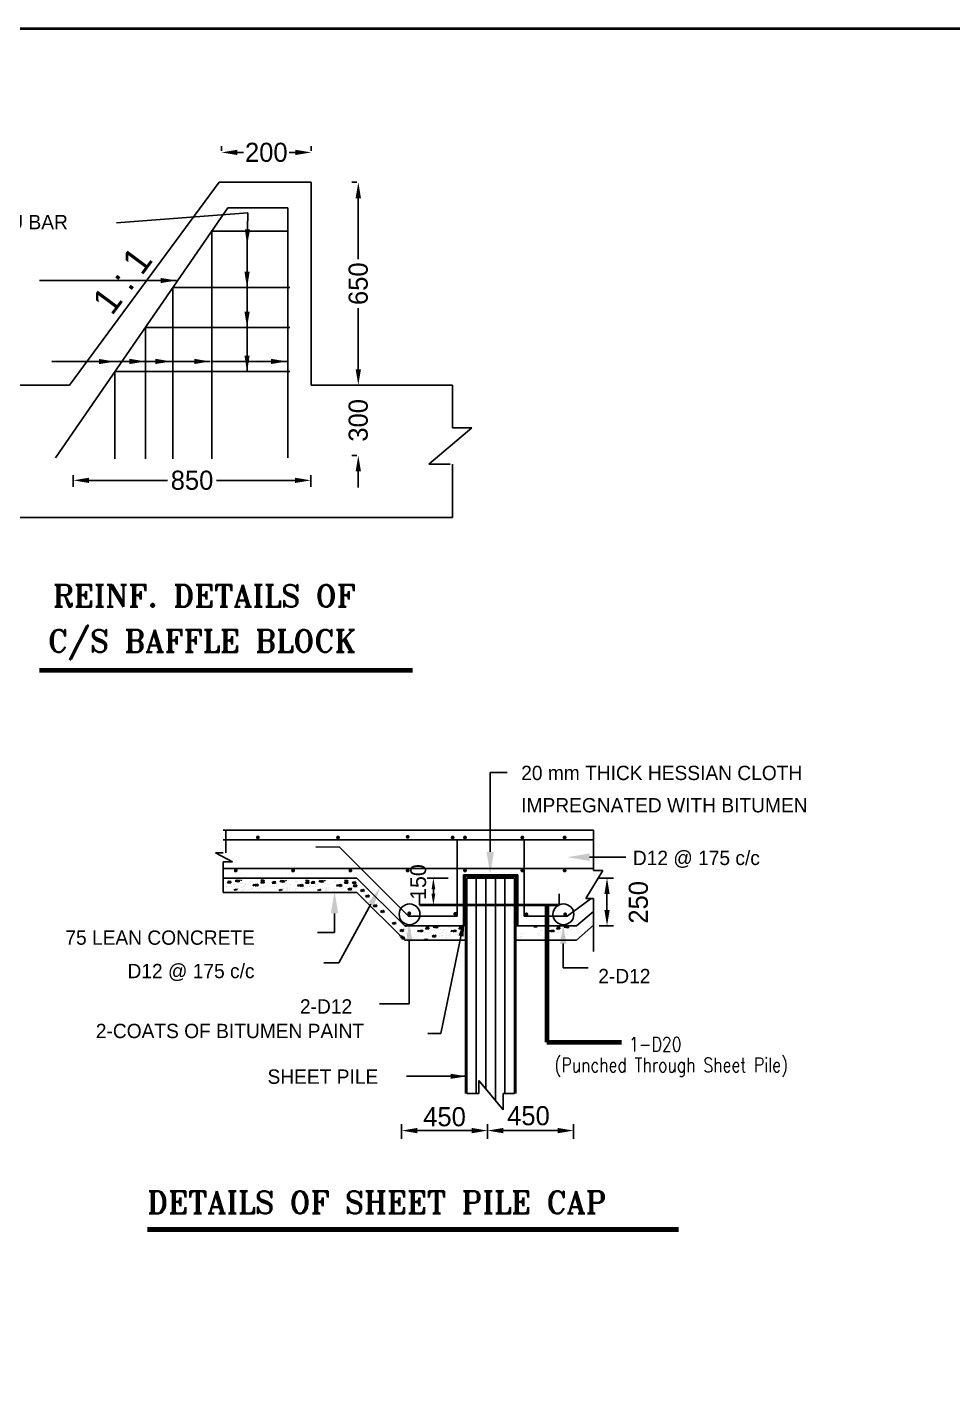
# Model space of a CAD drawing. Extents: x -377620 to 406987, y -326460 to -226264.
# Drawn here: x 310136 to 324668, y -249997 to -228582 of the extents above; entities that cross this region are included whole.
import ezdxf

# ---------------------------------------------------------------- set-up
doc = ezdxf.new("R2010")
doc.units = 0
doc.header["$LTSCALE"] = 300
doc.header["$MEASUREMENT"] = 0
doc.layers.get('DEFPOINTS').update_dxf_attribs({"linetype": 'CONTINUOUS'})
doc.layers.add('LINE', color=7, linetype='CONTINUOUS')
doc.styles.add('BIG', font='ROMANT.SHX')
doc.styles.add('ROMANS', font='romans.shx', dxfattribs={"width": 0.8, "height": 100})
doc.dimstyles.new('3', dxfattribs={"dimtxt": 225, "dimasz": 350, "dimexe": 100, "dimexo": 25, "dimgap": 9, "dimtad": 0, "dimdec": 0, "dimzin": 0, "dimdsep": 46, "dimtxsty": 'Standard', "dimcen": 0, "dimclrd": 5, "dimclre": 6, "dimclrt": 256, "dimadec": 0, "dimazin": 0, "dimtfac": 1, "dimtdec": 0, "dimtofl": 0, "dimtmove": 2, "dimatfit": 3, "dimfxl": 1, "dimtolj": 1, "dimtzin": 0, "dimarcsym": 0})

# ---------------------------------------------------------------- blocks, each defined once
blk = doc.blocks.new('*D143')
at = {"layer": 'DEFPOINTS', "color": 0}
for p in [(317363, -245911), (316013, -246063), (317363, -246063)]:
    blk.add_point(p, dxfattribs=at)
at = {"layer": 'LINE', "color": 7, "lineweight": -2}
for p, q in [((316013, -246038), (316013, -245811)), ((317363, -246038), (317363, -245811)), ((316263, -245911), (317113, -245911))]:
    blk.add_line(p, q, dxfattribs=at)
at = {"layer": 'LINE', "color": 7}
for points in [[(316263, -245869), (316263, -245953), (316013, -245911)], [(317113, -245869), (317113, -245953), (317363, -245911)]]:
    blk.add_solid(points, dxfattribs=at)
at = {"layer": 'LINE', "color": 7, "insert": (316688, -245695), "char_height": 300, "attachment_point": 5}
blk.add_mtext('\\A1;450', dxfattribs=at)
blk = doc.blocks.new('*D144')
at = {"layer": 'DEFPOINTS', "color": 0}
for p in [(318713, -245911), (317363, -246063), (318713, -246063)]:
    blk.add_point(p, dxfattribs=at)
at = {"layer": 'LINE', "color": 7, "lineweight": -2}
for p, q in [((317363, -246038), (317363, -245811)), ((318713, -246038), (318713, -245811)), ((317613, -245911), (318463, -245911))]:
    blk.add_line(p, q, dxfattribs=at)
at = {"layer": 'LINE', "color": 7}
for points in [[(317613, -245869), (317613, -245953), (317363, -245911)], [(318463, -245869), (318463, -245953), (318713, -245911)]]:
    blk.add_solid(points, dxfattribs=at)
at = {"layer": 'LINE', "color": 7, "insert": (318006, -245679), "char_height": 300, "attachment_point": 5}
blk.add_mtext('\\A1;450', dxfattribs=at)
blk = doc.blocks.new('*D159')
at = {"layer": 'DEFPOINTS', "color": 0}
for p in [(319089, -241945), (319239, -241945), (319089, -242695)]:
    blk.add_point(p, dxfattribs=at)
at = {"layer": 'LINE', "color": 7, "lineweight": -2}
for p, q in [((319114, -241945), (319339, -241945)), ((319239, -242445), (319239, -242195)), ((319114, -242695), (319339, -242695))]:
    blk.add_line(p, q, dxfattribs=at)
at = {"layer": 'LINE', "color": 7}
for points in [[(319198, -242195), (319281, -242195), (319239, -241945)], [(319198, -242445), (319281, -242445), (319239, -242695)]]:
    blk.add_solid(points, dxfattribs=at)
at = {"layer": 'LINE', "color": 7, "insert": (319733, -242326), "char_height": 300, "attachment_point": 5, "rotation": 90}
blk.add_mtext('\\A1;250', dxfattribs=at)
blk = doc.blocks.new('*D36')
at = {"layer": 'DEFPOINTS', "color": 0}
for p in [(315334, -234203), (315334, -235309), (315334, -235309)]:
    blk.add_point(p, dxfattribs=at)
at = {"layer": 'LINE', "color": 7, "lineweight": -2}
for p, q in [((315334, -233953), (315334, -233703)), ((315309, -234203), (315234, -234203)), ((315309, -235309), (315234, -235309)), ((315334, -235559), (315334, -235809))]:
    blk.add_line(p, q, dxfattribs=at)
at = {"layer": 'LINE', "color": 7}
for points in [[(315292, -233953), (315376, -233953), (315334, -234203)], [(315292, -235559), (315376, -235559), (315334, -235309)]]:
    blk.add_solid(points, dxfattribs=at)
at = {"layer": 'LINE', "color": 7, "insert": (315334, -234756), "char_height": 300, "attachment_point": 5, "rotation": 90}
blk.add_mtext('\\A1;300', dxfattribs=at)
blk = doc.blocks.new('*D37')
at = {"layer": 'DEFPOINTS', "color": 0}
for p in [(310857, -235594), (314588, -235594), (314588, -235698)]:
    blk.add_point(p, dxfattribs=at)
at = {"layer": 'LINE', "color": 7, "lineweight": -2}
for p, q in [((310857, -235619), (310857, -235798)), ((311107, -235698), (312339, -235698)), ((314338, -235698), (313107, -235698)), ((314588, -235619), (314588, -235798))]:
    blk.add_line(p, q, dxfattribs=at)
at = {"layer": 'LINE', "color": 7}
for points in [[(311107, -235657), (311107, -235740), (310857, -235698)], [(314338, -235657), (314338, -235740), (314588, -235698)]]:
    blk.add_solid(points, dxfattribs=at)
at = {"layer": 'LINE', "color": 7, "insert": (312723, -235698), "char_height": 300, "attachment_point": 5}
blk.add_mtext('\\A1;850', dxfattribs=at)
blk = doc.blocks.new('*D40')
at = {"layer": 'DEFPOINTS', "color": 0}
for p in [(315334, -231017), (315334, -231017), (315334, -234203)]:
    blk.add_point(p, dxfattribs=at)
at = {"layer": 'LINE', "color": 7, "lineweight": -2}
for p, q in [((315309, -231017), (315234, -231017)), ((315334, -231267), (315334, -232226)), ((315334, -233953), (315334, -232994)), ((315309, -234203), (315234, -234203))]:
    blk.add_line(p, q, dxfattribs=at)
at = {"layer": 'LINE', "color": 7}
for points in [[(315292, -231267), (315376, -231267), (315334, -231017)], [(315292, -233953), (315376, -233953), (315334, -234203)]]:
    blk.add_solid(points, dxfattribs=at)
at = {"layer": 'LINE', "color": 7, "insert": (315334, -232610), "char_height": 300, "attachment_point": 5, "rotation": 90}
blk.add_mtext('\\A1;650', dxfattribs=at)
blk = doc.blocks.new('*D41')
at = {"layer": 'DEFPOINTS', "color": 0}
for p in [(313184, -230548), (313184, -230548), (314595, -230548)]:
    blk.add_point(p, dxfattribs=at)
at = {"layer": 'LINE', "color": 7, "lineweight": -2}
for p, q in [((313184, -230523), (313184, -230448)), ((313434, -230548), (313530, -230548)), ((314345, -230548), (314248, -230548)), ((314595, -230523), (314595, -230448))]:
    blk.add_line(p, q, dxfattribs=at)
at = {"layer": 'LINE', "color": 7}
for points in [[(313434, -230506), (313434, -230589), (313184, -230548)], [(314345, -230506), (314345, -230589), (314595, -230548)]]:
    blk.add_solid(points, dxfattribs=at)
at = {"layer": 'LINE', "color": 7, "insert": (313889, -230548), "char_height": 300, "attachment_point": 5}
blk.add_mtext('\\A1;200', dxfattribs=at)
blk = doc.blocks.new('*D552')
at = {"layer": 'DEFPOINTS', "color": 0}
for p in [(316513, -241945), (316769, -241945), (316787, -242367)]:
    blk.add_point(p, dxfattribs=at)
at = {"layer": 'LINE', "color": 7, "lineweight": -2}
for p, q in [((316744, -241945), (316413, -241945)), ((316513, -242192), (316513, -242120)), ((316762, -242367), (316413, -242367))]:
    blk.add_line(p, q, dxfattribs=at)
at = {"layer": 'LINE', "color": 7}
for points in [[(316484, -242120), (316542, -242120), (316513, -241945)], [(316484, -242192), (316542, -242192), (316513, -242367)]]:
    blk.add_solid(points, dxfattribs=at)
at = {"layer": 'LINE', "color": 7, "insert": (316275, -242007), "char_height": 250, "attachment_point": 5, "rotation": 90}
blk.add_mtext('\\A1;150', dxfattribs=at)

msp = doc.modelspace()

# ---------------------------------------------------------------- linework, layer by layer
at = {"layer": 'LINE', "color": 7}
for p, q in [((313150.1672, -231017.2865), (310798.4005, -234202.8886)), ((314594.8239, -231017.2865), (313150.1672, -231017.2865)), ((314594.8239, -234202.8886), (314594.8239, -231017.2865)), ((313284.5539, -231419.6784), (310580.3796, -235342.9988)), ((314225.2606, -231419.6784), (313284.5539, -231419.6784)), ((314225.2606, -235342.9988), (314225.2606, -231419.6784)), ((313031.622, -231769.9967), (313031.622, -235359.5027)), ((313031.622, -231786.6417), (314225.2606, -231786.6417)), ((312421.5235, -232671.7963), (312421.5235, -235359.5027)), ((312421.5235, -232671.7963), (314258.8571, -232671.7963)), ((311990.8834, -233296.5855), (311990.8834, -235359.5027)), ((311990.8834, -233296.5855), (314258.8571, -233296.5855)), ((311512.3257, -233990.8954), (311512.3257, -235359.5027)), ((311512.3257, -233990.8954), (314258.8571, -233990.8954)), ((310798.4005, -234202.8886), (308312.2474, -234202.8886)), ((316812.2038, -234202.8886), (314594.8239, -234202.8886)), ((316812.2038, -234873.5417), (316812.2038, -234202.8886)), ((317114.5738, -234873.5417), (316442.6405, -235443.5967)), ((316812.2038, -234873.5417), (317114.5738, -234873.5417)), ((316442.6405, -235443.5967), (316778.6073, -235443.5967)), ((316812.2038, -236281.9131), (316812.2038, -235443.5967)), ((308312.2474, -236281.9131), (316812.2038, -236281.9131)), ((317404.7076, -241532.9105), (317404.7076, -240287.4002)), ((317404.7076, -240287.4002), (317670.8964, -240287.4002)), ((313212.128, -241194.6683), (315462.128, -241194.6683)), ((313252.9041, -241549.567), (313252.9041, -241194.6683)), ((315462.128, -241194.6683), (316662.128, -241194.6683)), ((316662.128, -241194.6683), (319029.128, -241194.6683)), ((319029.128, -241194.6683), (319029.128, -241828)), ((313089.5499, -241549.567), (313212.128, -241549.567)), ((313089.5499, -241549.567), (313356.5498, -241688.2659)), ((313212.128, -241344.6683), (315462.128, -241344.6683)), ((315035.2959, -241455.7041), (314668, -241457)), ((316124.2601, -242544.6683), (315035.2959, -241455.7041)), ((315462.128, -241344.6683), (316662.128, -241344.6683)), ((316662.128, -241344.6683), (319029.128, -241344.6683)), ((316887.128, -242544.6683), (316887.128, -241344.6683)), ((317937.128, -242544.6683), (317937.128, -241344.6683)), ((313212.128, -242169.6683), (313212.128, -241688.2659)), ((313212.128, -241688.2659), (313356.5498, -241688.2659)), ((318964.6566, -241616.9921), (319534.2177, -241616.9921)), ((313212.128, -241794.6683), (319029.128, -241794.6683)), ((313212.128, -241944.6683), (315312.128, -241944.6683)), ((313397.9163, -241995.9804), (313419.2374, -241973.7592)), ((313421.1681, -241995.9804), (313442.4892, -241973.7592)), ((313442.3753, -242002.8879), (313438.9867, -241973.7592)), ((313465.6272, -242002.8879), (313462.2385, -241973.7592)), ((313496.1487, -241990.6772), (313493.028, -241973.7592)), ((313505.8923, -241975.3598), (313505.8923, -241975.3598)), ((313529.1442, -241975.3598), (313529.1442, -241975.3598)), ((313800.9702, -241973.7592), (313825.0831, -241990.0236)), ((313824.222, -241973.7592), (313848.3349, -241990.0236)), ((313825.0741, -241990.0372), (313830.536, -241973.7592)), ((313848.3259, -241990.0372), (313853.7878, -241973.7592)), ((314102.4206, -242001.1206), (314123.7417, -241978.8995)), ((314125.6724, -242001.1206), (314146.9935, -241978.8995)), ((314146.8796, -242008.0281), (314143.4909, -241978.8995)), ((314170.1314, -242008.0281), (314166.7428, -241978.8995)), ((314200.653, -241995.8175), (314197.5323, -241978.8995)), ((314210.3966, -241980.5001), (314210.3966, -241980.5001)), ((314233.6484, -241980.5001), (314233.6484, -241980.5001)), ((314505.4744, -241978.8995), (314529.5874, -241995.1639)), ((314528.7263, -241978.8995), (314552.8392, -241995.1639)), ((314529.5784, -241995.1775), (314535.0403, -241978.8995)), ((314552.8302, -241995.1775), (314558.2921, -241978.8995)), ((314712.5622, -242001.1206), (314733.8833, -241978.8995)), ((314735.814, -242001.1206), (314757.1351, -241978.8995)), ((314757.0212, -242008.0281), (314753.6325, -241978.8995)), ((314780.273, -242008.0281), (314776.8844, -241978.8995)), ((314810.7946, -241995.8175), (314807.6739, -241978.8995)), ((314820.5382, -241980.5001), (314820.5382, -241980.5001)), ((314843.79, -241980.5001), (314843.79, -241980.5001)), ((315115.616, -241978.8995), (315139.729, -241995.1639)), ((315138.8679, -241978.8995), (315162.9808, -241995.1639)), ((315139.72, -241995.1775), (315145.1819, -241978.8995)), ((315162.9718, -241995.1775), (315168.4337, -241978.8995)), ((316062.128, -242694.6683), (315312.128, -241944.6683)), ((315354.6672, -241980.9658), (315354.6672, -241980.9658)), ((316987.128, -242694.6683), (316987.128, -241894.6683)), ((316987.128, -241894.6683), (317837.128, -241894.6683)), ((316987.128, -241900.6683), (317837.128, -241900.6683)), ((316987.128, -241906.6683), (317837.128, -241906.6683)), ((316987.128, -241907.1683), (317837.128, -241907.1683)), ((316987.128, -241913.1683), (317837.128, -241913.1683)), ((316987.128, -241919.6683), (317837.128, -241919.6683)), ((316987.128, -241919.6683), (317837.128, -241919.6683)), ((316993.128, -242694.6683), (316993.128, -241894.6683)), ((316999.628, -242694.6683), (316999.628, -241894.6683)), ((317005.628, -242694.6683), (317005.628, -241894.6683)), ((317011.628, -242694.6683), (317011.628, -241894.6683)), ((317012.128, -242694.6683), (317012.128, -241894.6683)), ((317018.628, -245328.2432), (317018.628, -241944.6683)), ((317024.628, -245328.2432), (317024.628, -241944.6683)), ((317037.128, -241926.1683), (317787.128, -241926.1683)), ((317037.128, -241932.1683), (317787.128, -241932.1683)), ((317037.128, -245328.2432), (317037.128, -241944.6683)), ((317037.128, -241944.6683), (317787.128, -241944.6683)), ((317187.128, -245328.2432), (317187.128, -241944.6683)), ((317337.128, -245256.5464), (317337.128, -241944.6683)), ((317487.128, -245436.3635), (317487.128, -241944.6683)), ((317637.128, -245328.2432), (317637.128, -241944.6683)), ((317787.128, -245328.2432), (317787.128, -241944.6683)), ((317787.128, -245328.2432), (317787.128, -241944.6683)), ((317799.628, -245328.2432), (317799.628, -241944.6683)), ((317805.628, -245328.2432), (317805.628, -241944.6683)), ((317806.128, -242694.6683), (317806.128, -241894.6683)), ((317812.128, -242694.6683), (317812.128, -241894.6683)), ((317812.128, -242694.6683), (317812.128, -241894.6683)), ((317824.628, -242694.6683), (317824.628, -241894.6683)), ((317825.128, -242694.6683), (317825.128, -241894.6683)), ((317831.128, -242694.6683), (317831.128, -241894.6683)), ((317837.128, -242694.6683), (317837.128, -241894.6683)), ((319172, -241828), (318905, -242267)), ((319029.128, -241828), (319172, -241828)), ((313212.128, -242169.6683), (315312.128, -242169.6683)), ((313256.3961, -242072.9889), (313256.3961, -242072.9889)), ((313278.4869, -242019.424), (313302.5915, -241990.6973)), ((313278.4869, -242019.424), (313308.3728, -242022.0387)), ((313279.6479, -242072.9889), (313279.6479, -242072.9889)), ((313301.7387, -242019.424), (313325.8433, -241990.6973)), ((313301.7387, -242019.424), (313331.6246, -242022.0387)), ((313308.3638, -242022.0536), (313302.5825, -241990.7122)), ((313310.2087, -241993.7607), (313310.2087, -241993.7607)), ((313315.9732, -242077.6222), (313315.9732, -242077.6222)), ((313331.6156, -242022.0536), (313325.8344, -241990.7122)), ((313333.4606, -241993.7607), (313333.4606, -241993.7607)), ((313339.2251, -242077.6222), (313339.2251, -242077.6222)), ((313347.4754, -242045.7962), (313347.4754, -242045.7962)), ((313370.7272, -242045.7962), (313370.7272, -242045.7962)), ((313380.1008, -242134.5134), (313415.1101, -242121.0746)), ((313397.9163, -241995.9804), (313442.3847, -242002.877)), ((313403.3526, -242134.5134), (313438.3619, -242121.0746)), ((313421.1681, -241995.9804), (313465.6365, -242002.877)), ((313430.0163, -242103.5441), (313430.0163, -242103.5441)), ((313453.2681, -242103.5441), (313453.2681, -242103.5441)), ((313486.1347, -242029.3507), (313486.1347, -242029.3507)), ((313497.0512, -242098.8482), (313497.0512, -242098.8482)), ((313499.8124, -242141.8068), (313499.8124, -242141.8068)), ((313509.3865, -242029.3507), (313509.3865, -242029.3507)), ((313520.303, -242098.8482), (313520.303, -242098.8482)), ((313523.0642, -242141.8068), (313523.0642, -242141.8068)), ((313523.3073, -242084.2663), (313523.3073, -242084.2663)), ((313524.6005, -242119.0316), (313524.6005, -242119.0316)), ((313541.7788, -242043.8132), (313541.7788, -242043.8132)), ((313546.5592, -242084.2663), (313546.5592, -242084.2663)), ((313547.8523, -242119.0316), (313547.8523, -242119.0316)), ((313565.0306, -242043.8132), (313565.0306, -242043.8132)), ((313614.3494, -242129.3624), (313614.3494, -242129.3624)), ((313637.6012, -242129.3624), (313637.6012, -242129.3624)), ((313639.0685, -241995.7437), (313639.0685, -241995.7437)), ((313649.7704, -242102.5527), (313649.7704, -242102.5527)), ((313662.3203, -241995.7437), (313662.3203, -241995.7437)), ((313673.0222, -242102.5527), (313673.0222, -242102.5527)), ((313681.0886, -242070.1261), (313691.2267, -242039.9115)), ((313702.73, -242053.3355), (313737.7392, -242039.8968)), ((313702.73, -242053.3355), (313727.6011, -242070.1113)), ((313725.9818, -242053.3355), (313760.9911, -242039.8968)), ((313725.9818, -242053.3355), (313750.8529, -242070.1113)), ((313727.592, -242070.1261), (313737.7301, -242039.9115)), ((313749.6044, -242066.8389), (313749.6044, -242066.8389)), ((313750.8438, -242070.1261), (313760.982, -242039.9115)), ((313752.3657, -242109.7975), (313752.3657, -242109.7975)), ((313772.8562, -242066.8389), (313772.8562, -242066.8389)), ((313775.6175, -242109.7975), (313775.6175, -242109.7975)), ((313790.2186, -242095.5438), (313790.2186, -242095.5438)), ((313801.6501, -242019.424), (313825.7546, -241990.6973)), ((313801.6501, -242019.424), (313831.5359, -242022.0387)), ((313813.4704, -242095.5438), (313813.4704, -242095.5438)), ((313824.9019, -242019.424), (313849.0064, -241990.6973)), ((313824.9019, -242019.424), (313854.7877, -242022.0387)), ((313831.527, -242022.0536), (313825.7457, -241990.7122)), ((313833.3719, -241993.7607), (313833.3719, -241993.7607)), ((313839.1364, -242077.6222), (313839.1364, -242077.6222)), ((313854.7788, -242022.0536), (313848.9975, -241990.7122)), ((313856.6237, -241993.7607), (313856.6237, -241993.7607)), ((313862.3882, -242077.6222), (313862.3882, -242077.6222)), ((313960.9004, -242078.1292), (313960.9004, -242078.1292)), ((313982.9912, -242024.5643), (314007.0957, -241995.8376)), ((313982.9912, -242024.5643), (314012.877, -242027.1789)), ((313984.1522, -242078.1292), (313984.1522, -242078.1292)), ((314006.243, -242024.5643), (314030.3475, -241995.8376)), ((314006.243, -242024.5643), (314036.1288, -242027.1789)), ((314012.8681, -242027.1938), (314007.0868, -241995.8525)), ((314014.713, -241998.901), (314014.713, -241998.901)), ((314020.4775, -242082.7625), (314020.4775, -242082.7625)), ((314036.1199, -242027.1938), (314030.3386, -241995.8525)), ((314037.9648, -241998.901), (314037.9648, -241998.901)), ((314043.7293, -242082.7625), (314043.7293, -242082.7625)), ((314051.9797, -242050.9365), (314051.9797, -242050.9365)), ((314075.2315, -242050.9365), (314075.2315, -242050.9365)), ((314084.6051, -242139.6537), (314119.6143, -242126.2149)), ((314102.4206, -242001.1206), (314146.8889, -242008.0173)), ((314107.8569, -242139.6537), (314142.8662, -242126.2149)), ((314125.6724, -242001.1206), (314170.1408, -242008.0173)), ((314134.5206, -242108.6844), (314134.5206, -242108.6844)), ((314157.7724, -242108.6844), (314157.7724, -242108.6844)), ((314190.639, -242034.491), (314190.639, -242034.491)), ((314201.5554, -242103.9885), (314201.5554, -242103.9885)), ((314204.3167, -242146.947), (314204.3167, -242146.947)), ((314213.8908, -242034.491), (314213.8908, -242034.491)), ((314224.8072, -242103.9885), (314224.8072, -242103.9885)), ((314227.5685, -242146.947), (314227.5685, -242146.947)), ((314227.8116, -242089.4066), (314227.8116, -242089.4066)), ((314229.1048, -242124.1719), (314229.1048, -242124.1719)), ((314246.2831, -242048.9534), (314246.2831, -242048.9534)), ((314251.0634, -242089.4066), (314251.0634, -242089.4066)), ((314252.3566, -242124.1719), (314252.3566, -242124.1719)), ((314269.5349, -242048.9534), (314269.5349, -242048.9534)), ((314318.8537, -242134.5027), (314318.8537, -242134.5027)), ((314342.1055, -242134.5027), (314342.1055, -242134.5027)), ((314343.5728, -242000.884), (314343.5728, -242000.884)), ((314354.2747, -242107.693), (314354.2747, -242107.693)), ((314366.8246, -242000.884), (314366.8246, -242000.884)), ((314377.5265, -242107.693), (314377.5265, -242107.693)), ((314385.5928, -242075.2664), (314395.731, -242045.0518)), ((314407.2342, -242058.4758), (314442.2435, -242045.037)), ((314407.2342, -242058.4758), (314432.1054, -242075.2516)), ((314430.486, -242058.4758), (314465.4953, -242045.037)), ((314430.4861, -242058.4758), (314455.3572, -242075.2516)), ((314432.0962, -242075.2664), (314442.2344, -242045.0518)), ((314454.1087, -242071.9792), (314454.1087, -242071.9792)), ((314455.3481, -242075.2664), (314465.4862, -242045.0518)), ((314456.8699, -242114.9377), (314456.8699, -242114.9377)), ((314477.3605, -242071.9792), (314477.3605, -242071.9792)), ((314480.1218, -242114.9377), (314480.1218, -242114.9377)), ((314494.7228, -242100.6841), (314494.7228, -242100.6841)), ((314506.1543, -242024.5643), (314530.2589, -241995.8376)), ((314506.1543, -242024.5643), (314536.0402, -242027.1789)), ((314517.9746, -242100.6841), (314517.9746, -242100.6841)), ((314529.4062, -242024.5643), (314553.5107, -241995.8376)), ((314529.4062, -242024.5643), (314559.292, -242027.1789)), ((314536.0312, -242027.1938), (314530.2499, -241995.8525)), ((314537.8761, -241998.901), (314537.8761, -241998.901)), ((314543.6406, -242082.7625), (314543.6406, -242082.7625)), ((314559.283, -242027.1938), (314553.5018, -241995.8525)), ((314561.128, -241998.901), (314561.128, -241998.901)), ((314566.8925, -242082.7625), (314566.8925, -242082.7625)), ((314571.042, -242078.1292), (314571.042, -242078.1292)), ((314593.1328, -242024.5643), (314617.2373, -241995.8376)), ((314593.1328, -242024.5643), (314623.0186, -242027.1789)), ((314594.2938, -242078.1292), (314594.2938, -242078.1292)), ((314616.3846, -242024.5643), (314640.4892, -241995.8376)), ((314616.3846, -242024.5643), (314646.2705, -242027.1789)), ((314623.0097, -242027.1938), (314617.2284, -241995.8525)), ((314624.8546, -241998.901), (314624.8546, -241998.901)), ((314630.6191, -242082.7625), (314630.6191, -242082.7625)), ((314646.2615, -242027.1938), (314640.4802, -241995.8525)), ((314648.1064, -241998.901), (314648.1064, -241998.901)), ((314653.8709, -242082.7625), (314653.8709, -242082.7625)), ((314662.1213, -242050.9365), (314662.1213, -242050.9365)), ((314685.3731, -242050.9365), (314685.3731, -242050.9365)), ((314694.7467, -242139.6537), (314729.7559, -242126.2149)), ((314712.5622, -242001.1206), (314757.0306, -242008.0173)), ((314717.9985, -242139.6537), (314753.0078, -242126.2149)), ((314735.814, -242001.1206), (314780.2824, -242008.0173)), ((314744.6622, -242108.6844), (314744.6622, -242108.6844)), ((314767.914, -242108.6844), (314767.914, -242108.6844)), ((314800.7806, -242034.491), (314800.7806, -242034.491)), ((314811.697, -242103.9885), (314811.697, -242103.9885)), ((314814.4583, -242146.947), (314814.4583, -242146.947)), ((314824.0324, -242034.491), (314824.0324, -242034.491)), ((314834.9488, -242103.9885), (314834.9488, -242103.9885)), ((314837.7101, -242146.947), (314837.7101, -242146.947)), ((314837.9532, -242089.4066), (314837.9532, -242089.4066)), ((314839.2464, -242124.1719), (314839.2464, -242124.1719)), ((314856.4247, -242048.9534), (314856.4247, -242048.9534)), ((314861.205, -242089.4066), (314861.205, -242089.4066)), ((314862.4982, -242124.1719), (314862.4982, -242124.1719)), ((314879.6765, -242048.9534), (314879.6765, -242048.9534)), ((314928.9953, -242134.5027), (314928.9953, -242134.5027)), ((314952.2471, -242134.5027), (314952.2471, -242134.5027)), ((314953.7144, -242000.884), (314953.7144, -242000.884)), ((314964.4163, -242107.693), (314964.4163, -242107.693)), ((314976.9662, -242000.884), (314976.9662, -242000.884)), ((314987.6681, -242107.693), (314987.6681, -242107.693)), ((314995.7344, -242075.2664), (315005.8726, -242045.0518)), ((315017.3758, -242058.4758), (315052.3851, -242045.037)), ((315017.3758, -242058.4758), (315042.247, -242075.2516)), ((315040.6277, -242058.4758), (315075.6369, -242045.037)), ((315040.6277, -242058.4758), (315065.4988, -242075.2516)), ((315042.2378, -242075.2664), (315052.376, -242045.0518)), ((315064.2503, -242071.9792), (315064.2503, -242071.9792)), ((315065.4897, -242075.2664), (315075.6278, -242045.0518)), ((315067.0115, -242114.9377), (315067.0115, -242114.9377)), ((315087.5021, -242071.9792), (315087.5021, -242071.9792)), ((315090.2634, -242114.9377), (315090.2634, -242114.9377)), ((315104.8644, -242100.6841), (315104.8644, -242100.6841)), ((315113.5098, -242153.5444), (315113.5098, -242153.5444)), ((315116.2959, -242024.5643), (315140.4005, -241995.8376)), ((315116.2959, -242024.5643), (315146.1818, -242027.1789)), ((315128.1162, -242100.6841), (315128.1162, -242100.6841)), ((315139.5478, -242024.5643), (315163.6523, -241995.8376)), ((315139.5478, -242024.5643), (315169.4336, -242027.1789)), ((315146.1728, -242027.1938), (315140.3915, -241995.8525)), ((315148.0177, -241998.901), (315148.0177, -241998.901)), ((315153.7822, -242082.7625), (315153.7822, -242082.7625)), ((315169.4246, -242027.1938), (315163.6434, -241995.8525)), ((315170.5453, -242117.2859), (315205.5545, -242103.8471)), ((315170.5453, -242117.2859), (315195.4164, -242134.0617)), ((315171.2696, -241998.901), (315171.2696, -241998.901)), ((315177.0341, -242082.7625), (315177.0341, -242082.7625)), ((315180.6814, -242052.8895), (315180.6814, -242052.8895)), ((315193.7971, -242117.2859), (315228.8064, -242103.8471)), ((315193.7971, -242117.2859), (315218.6682, -242134.0617)), ((315195.4073, -242134.075), (315205.5454, -242103.8604)), ((315197.4743, -242103.2169), (315197.4743, -242103.2169)), ((315215.4279, -242137.0654), (315215.4279, -242137.0654)), ((315218.6591, -242134.075), (315228.7972, -242103.8604)), ((315220.4608, -242086.3166), (315220.4608, -242086.3166)), ((315237.7169, -242016.631), (315272.7262, -242003.1922)), ((315237.7169, -242016.631), (315262.588, -242033.4068)), ((315238.6797, -242137.0654), (315238.6797, -242137.0654)), ((315243.7126, -242086.3166), (315243.7126, -242086.3166)), ((315254.5098, -242066.9585), (315289.5191, -242053.5197)), ((315254.5098, -242066.9585), (315279.3809, -242083.7342)), ((315260.9687, -242016.631), (315295.978, -242003.1922)), ((315260.9687, -242016.631), (315285.8398, -242033.4068)), ((315262.5789, -242033.4201), (315272.717, -242003.2055)), ((315277.7616, -242066.9585), (315312.7709, -242053.5197)), ((315277.7616, -242066.9585), (315302.6328, -242083.7342)), ((315279.3718, -242083.7475), (315289.5099, -242053.533)), ((315282.5995, -242036.4105), (315282.5995, -242036.4105)), ((315285.8307, -242033.4201), (315295.9689, -242003.2055)), ((315287.4956, -242081.6207), (315287.4956, -242081.6207)), ((315287.6324, -241985.6617), (315287.6324, -241985.6617)), ((315299.3924, -242086.738), (315299.3924, -242086.738)), ((315302.6236, -242083.7475), (315312.7618, -242053.533)), ((315304.4253, -242035.9892), (315304.4253, -242035.9892)), ((315305.8513, -242036.4105), (315305.8513, -242036.4105)), ((315309.4269, -242175.9121), (315309.4269, -242175.9121)), ((315310.8842, -241985.6617), (315310.8842, -241985.6617)), ((316062.128, -242919.6683), (315312.128, -242169.6683)), ((315322.6442, -242086.738), (315322.6442, -242086.738)), ((315327.6771, -242035.9892), (315327.6771, -242035.9892)), ((315366.4623, -242139.6537), (315401.4716, -242126.2149)), ((315366.4623, -242139.6537), (315391.3335, -242156.4294)), ((315371.4601, -242031.2933), (315371.4601, -242031.2933)), ((315389.7142, -242139.6537), (315424.7234, -242126.2149)), ((315389.7142, -242139.6537), (315414.5853, -242156.4294)), ((315391.3243, -242156.4427), (315401.4625, -242126.2282)), ((315411.345, -242159.4332), (315411.345, -242159.4332)), ((315414.5761, -242156.4427), (315424.7143, -242126.2282)), ((315416.3778, -242108.6844), (315416.3778, -242108.6844)), ((315434.5968, -242159.4332), (315434.5968, -242159.4332)), ((315439.6296, -242108.6844), (315439.6296, -242108.6844)), ((315483.4127, -242103.9885), (315483.4127, -242103.9885)), ((315561.7794, -242193.4596), (315561.7794, -242193.4596)), ((318489, -242367), (318489, -242194)), ((315532.0921, -242355.8471), (315026.8375, -243277.0005)), ((315387.7936, -242265.3833), (315387.7936, -242265.3833)), ((315444.8291, -242229.1248), (315479.8383, -242215.686)), ((315444.8291, -242229.1248), (315469.7002, -242245.9006)), ((315468.0809, -242229.1248), (315503.0901, -242215.686)), ((315468.0809, -242229.1248), (315492.952, -242245.9006)), ((315469.691, -242245.9139), (315479.8292, -242215.6993)), ((315489.7117, -242248.9044), (315489.7117, -242248.9044)), ((315492.9428, -242245.9139), (315503.081, -242215.6993)), ((315494.7445, -242198.1555), (315494.7445, -242198.1555)), ((315512.9635, -242248.9044), (315512.9635, -242248.9044)), ((315517.9964, -242198.1555), (315517.9964, -242198.1555)), ((315567.9769, -242380.1072), (315602.9862, -242366.6684)), ((315567.9769, -242380.1072), (315592.8481, -242396.883)), ((315591.2288, -242380.1072), (315626.238, -242366.6684)), ((315591.2288, -242380.1072), (315616.0999, -242396.883)), ((315592.8389, -242396.8963), (315602.9771, -242366.6817)), ((315612.8596, -242399.8867), (315612.8596, -242399.8867)), ((315616.0907, -242396.8963), (315626.2289, -242366.6817)), ((315617.8924, -242349.1379), (315617.8924, -242349.1379)), ((315636.1114, -242399.8867), (315636.1114, -242399.8867)), ((315641.1442, -242349.1379), (315641.1442, -242349.1379)), ((315684.9273, -242344.442), (315684.9273, -242344.442)), ((316297, -242367), (316297, -242203)), ((318612.128, -242544.6683), (318989, -242267)), ((318905, -242267), (319029.128, -242267)), ((319029.128, -242267), (319027, -243098)), ((314960.6109, -242498.8288), (314960.6109, -242801.5374)), ((315510.9415, -242416.3656), (315510.9415, -242416.3656)), ((315622.894, -242505.8368), (315622.894, -242505.8368)), ((315679.9295, -242469.5784), (315714.9387, -242456.1396)), ((315679.9295, -242469.5784), (315704.8006, -242486.3541)), ((315703.1813, -242469.5784), (315738.1906, -242456.1396)), ((315703.1813, -242469.5784), (315728.0524, -242486.3541)), ((315704.7914, -242486.3674), (315714.9296, -242456.1529)), ((315724.8121, -242489.3579), (315724.8121, -242489.3579)), ((315728.0433, -242486.3674), (315738.1814, -242456.1529)), ((315729.845, -242438.6091), (315729.845, -242438.6091)), ((315748.0639, -242489.3579), (315748.0639, -242489.3579)), ((315753.0968, -242438.6091), (315753.0968, -242438.6091)), ((315796.8798, -242433.9132), (315796.8798, -242433.9132)), ((315914.5667, -242623.1432), (315914.5667, -242623.1432)), ((315937.8185, -242623.1432), (315937.8185, -242623.1432)), ((315981.6015, -242618.4473), (315981.6015, -242618.4473)), ((316124.2601, -242544.6683), (316887.128, -242544.6683)), ((317937.128, -242544.6683), (318612.128, -242544.6683)), ((318762.128, -242694.6683), (319028.6107, -242469.0067)), ((314960.6109, -242801.5374), (314694.4223, -242801.5374)), ((315807.6157, -242690.3709), (315807.6157, -242690.3709)), ((315864.6512, -242654.1125), (315899.6604, -242640.6737)), ((315864.6512, -242654.1125), (315889.5223, -242670.8883)), ((315887.903, -242654.1125), (315922.9123, -242640.6737)), ((315887.903, -242654.1125), (315912.7741, -242670.8883)), ((315889.5131, -242670.9016), (315899.6513, -242640.687)), ((315909.5338, -242673.892), (315909.5338, -242673.892)), ((315912.765, -242670.9016), (315922.9031, -242640.687)), ((315930.7636, -242802.2097), (315930.7636, -242802.2097)), ((315932.7856, -242673.892), (315932.7856, -242673.892)), ((315987.799, -242765.9513), (316022.8083, -242752.5125)), ((315987.799, -242765.9513), (316012.6702, -242782.727)), ((316011.0509, -242765.9513), (316046.0601, -242752.5125)), ((316011.0509, -242765.9513), (316035.922, -242782.727)), ((316012.661, -242782.7404), (316022.7992, -242752.5258)), ((316032.6817, -242785.7308), (316032.6817, -242785.7308)), ((316035.9128, -242782.7404), (316046.051, -242752.5258)), ((316037.7145, -242734.982), (316037.7145, -242734.982)), ((316055.9335, -242785.7308), (316055.9335, -242785.7308)), ((316060.9664, -242734.982), (316060.9664, -242734.982)), ((316062.128, -242694.6683), (317018.628, -242694.6683)), ((316084.4704, -242711.5863), (316081.3497, -242694.6683)), ((316085.3729, -242819.7572), (316085.3729, -242819.7572)), ((316104.7494, -242730.2861), (316104.7494, -242730.2861)), ((316108.6247, -242819.7572), (316108.6247, -242819.7572)), ((316130.1005, -242764.7222), (316130.1005, -242764.7222)), ((316153.3523, -242764.7222), (316153.3523, -242764.7222)), ((316238.0921, -242823.4617), (316238.0921, -242823.4617)), ((316261.344, -242823.4617), (316261.344, -242823.4617)), ((316269.4103, -242791.0351), (316279.5485, -242760.8206)), ((316291.0517, -242774.2446), (316326.061, -242760.8058)), ((316291.0517, -242774.2446), (316315.9228, -242791.0204)), ((316314.3035, -242774.2446), (316349.3128, -242760.8058)), ((316314.3035, -242774.2446), (316339.1746, -242791.0204)), ((316315.9137, -242791.0351), (316326.0519, -242760.8206)), ((316337.9261, -242787.7479), (316337.9261, -242787.7479)), ((316339.1655, -242791.0351), (316349.3037, -242760.8206)), ((316361.178, -242787.7479), (316361.178, -242787.7479)), ((316367.881, -242793.898), (316367.881, -242793.898)), ((316389.9718, -242740.333), (316414.0763, -242711.6064)), ((316389.9718, -242740.333), (316419.8576, -242742.9477)), ((316391.1328, -242793.898), (316391.1328, -242793.898)), ((316413.2236, -242740.333), (316437.3282, -242711.6064)), ((316413.2236, -242740.333), (316443.1095, -242742.9477)), ((316419.8487, -242742.9626), (316414.0674, -242711.6213)), ((316421.6936, -242714.6697), (316421.6936, -242714.6697)), ((316427.4581, -242798.5312), (316427.4581, -242798.5312)), ((316443.1005, -242742.9626), (316437.3192, -242711.6213)), ((316444.9454, -242714.6697), (316444.9454, -242714.6697)), ((316450.7099, -242798.5312), (316450.7099, -242798.5312)), ((316458.9603, -242766.7053), (316458.9603, -242766.7053)), ((316482.2121, -242766.7053), (316482.2121, -242766.7053)), ((316509.4012, -242716.8894), (316530.7223, -242694.6683)), ((316509.4012, -242716.8894), (316553.8696, -242723.786)), ((316532.653, -242716.8894), (316553.9741, -242694.6683)), ((316532.653, -242716.8894), (316577.1214, -242723.786)), ((316541.5012, -242824.4531), (316541.5012, -242824.4531)), ((316553.8602, -242723.7969), (316550.4716, -242694.6683)), ((316564.753, -242824.4531), (316564.753, -242824.4531)), ((316577.112, -242723.7969), (316573.7234, -242694.6683)), ((316597.6196, -242750.2598), (316597.6196, -242750.2598)), ((316607.6336, -242711.5863), (316604.5129, -242694.6683)), ((316608.536, -242819.7572), (316608.536, -242819.7572)), ((316617.3772, -242696.2689), (316617.3772, -242696.2689)), ((316620.8714, -242750.2598), (316620.8714, -242750.2598)), ((316631.7878, -242819.7572), (316631.7878, -242819.7572)), ((316634.7922, -242805.1754), (316634.7922, -242805.1754)), ((316640.629, -242696.2689), (316640.629, -242696.2689)), ((316653.2637, -242764.7222), (316653.2637, -242764.7222)), ((316658.044, -242805.1754), (316658.044, -242805.1754)), ((316676.5155, -242764.7222), (316676.5155, -242764.7222)), ((316750.5534, -242716.6528), (316750.5534, -242716.6528)), ((316761.2553, -242823.4617), (316761.2553, -242823.4617)), ((316773.8052, -242716.6528), (316773.8052, -242716.6528)), ((316784.5071, -242823.4617), (316784.5071, -242823.4617)), ((316792.5734, -242791.0351), (316802.7116, -242760.8206)), ((316814.2148, -242774.2446), (316849.2241, -242760.8058)), ((316814.2148, -242774.2446), (316839.086, -242791.0204)), ((316837.4667, -242774.2446), (316872.4759, -242760.8058)), ((316837.4667, -242774.2446), (316862.3378, -242791.0204)), ((316839.0768, -242791.0351), (316849.215, -242760.8206)), ((316861.0893, -242787.7479), (316861.0893, -242787.7479)), ((316862.3287, -242791.0351), (316872.4668, -242760.8206)), ((316863.8505, -242830.7065), (316863.8505, -242830.7065)), ((316884.3411, -242787.7479), (316884.3411, -242787.7479)), ((316887.1024, -242830.7065), (316887.1024, -242830.7065)), ((316901.7034, -242816.4528), (316901.7034, -242816.4528)), ((316912.455, -242694.6683), (316936.568, -242710.9326)), ((316913.1349, -242740.333), (316937.2395, -242711.6064)), ((316913.1349, -242740.333), (316943.0208, -242742.9477)), ((316924.9552, -242816.4528), (316924.9552, -242816.4528)), ((316935.7069, -242694.6683), (316959.8198, -242710.9326)), ((316936.3868, -242740.333), (316960.4913, -242711.6064)), ((316936.3868, -242740.333), (316966.2726, -242742.9477)), ((316936.559, -242710.9463), (316942.0209, -242694.6683)), ((316943.0118, -242742.9626), (316937.2305, -242711.6213)), ((316944.8567, -242714.6697), (316944.8567, -242714.6697)), ((316950.6212, -242798.5312), (316950.6212, -242798.5312)), ((316959.8108, -242710.9463), (316965.2727, -242694.6683)), ((316966.2637, -242742.9626), (316960.4824, -242711.6213)), ((316968.1086, -242714.6697), (316968.1086, -242714.6697)), ((316973.8731, -242798.5312), (316973.8731, -242798.5312)), ((317797.0904, -242709.2379), (317797.0904, -242709.2379)), ((317805.628, -242694.6683), (318762.128, -242694.6683)), ((317820.3423, -242709.2379), (317820.3423, -242709.2379)), ((317896.282, -242814.7747), (317896.282, -242814.7747)), ((317919.5339, -242814.7747), (317919.5339, -242814.7747)), ((318089.1163, -242708.957), (318101.106, -242694.6683)), ((318089.1163, -242708.957), (318119.0022, -242711.5716)), ((318112.3681, -242708.957), (318124.3578, -242694.6683)), ((318112.3681, -242708.957), (318142.254, -242711.5716)), ((318118.9932, -242711.5863), (318115.8725, -242694.6683)), ((318142.2451, -242711.5863), (318139.1243, -242694.6683)), ((318143.1475, -242819.7572), (318143.1475, -242819.7572)), ((318166.3993, -242819.7572), (318166.3993, -242819.7572)), ((318187.8751, -242764.7222), (318187.8751, -242764.7222)), ((318211.1269, -242764.7222), (318211.1269, -242764.7222)), ((318295.8667, -242823.4617), (318295.8667, -242823.4617)), ((318319.1186, -242823.4617), (318319.1186, -242823.4617)), ((318327.1849, -242791.0351), (318337.3231, -242760.8206)), ((318348.8263, -242774.2446), (318383.8356, -242760.8058)), ((318348.8263, -242774.2446), (318373.6974, -242791.0204)), ((318372.0781, -242774.2446), (318407.0874, -242760.8058)), ((318372.0781, -242774.2446), (318396.9493, -242791.0204)), ((318373.6883, -242791.0351), (318383.8265, -242760.8206)), ((318395.7007, -242787.7479), (318395.7007, -242787.7479)), ((318396.9401, -242791.0351), (318407.0783, -242760.8206)), ((318418.9526, -242787.7479), (318418.9526, -242787.7479)), ((318447.7464, -242740.333), (318471.8509, -242711.6064)), ((318447.7464, -242740.333), (318477.6322, -242742.9477)), ((318470.9982, -242740.333), (318495.1028, -242711.6064)), ((318470.9982, -242740.333), (318500.8841, -242742.9477)), ((318477.6233, -242742.9626), (318471.842, -242711.6213)), ((318479.4682, -242714.6697), (318479.4682, -242714.6697)), ((318485.2327, -242798.5312), (318485.2327, -242798.5312)), ((318500.8751, -242742.9626), (318495.0938, -242711.6213)), ((318502.72, -242714.6697), (318502.72, -242714.6697)), ((318508.4845, -242798.5312), (318508.4845, -242798.5312)), ((318567.1758, -242716.8894), (318588.4969, -242694.6683)), ((318567.1758, -242716.8894), (318611.6442, -242723.786)), ((318590.4276, -242716.8894), (318611.7487, -242694.6683)), ((318590.4276, -242716.8894), (318634.896, -242723.786)), ((318599.2758, -242824.4531), (318599.2758, -242824.4531)), ((318611.6348, -242723.7969), (318608.2462, -242694.6683)), ((318622.5276, -242824.4531), (318622.5276, -242824.4531)), ((318634.8866, -242723.7969), (318631.498, -242694.6683)), ((318655.3942, -242750.2598), (318655.3942, -242750.2598)), ((318678.646, -242750.2598), (318678.646, -242750.2598)), ((318708.0705, -242697.1255), (318708.0705, -242697.1255)), ((318731.3223, -242697.1255), (318731.3223, -242697.1255)), ((318762.128, -242919.6683), (319028.064, -242682.5)), ((315978.4641, -242859.2562), (315991.4375, -242845.7352)), ((315997.0299, -242877.822), (316009.8311, -242879.8073)), ((316001.716, -242859.2562), (316014.6893, -242845.7352)), ((316009.8217, -242879.8165), (316006.4188, -242850.5657)), ((316010.9515, -242891.7435), (316030.816, -242868.07)), ((316016.8956, -242897.6876), (316036.5973, -242899.4113)), ((316020.2817, -242877.822), (316033.0829, -242879.8073)), ((316033.0735, -242879.8165), (316029.6706, -242850.5657)), ((316036.5882, -242899.4243), (316030.8069, -242868.0829)), ((316034.2033, -242891.7435), (316054.0678, -242868.07)), ((316040.1474, -242897.6876), (316059.8491, -242899.4113)), ((316059.84, -242899.4243), (316054.0588, -242868.0829)), ((316062.128, -242919.6683), (317018.628, -242919.6683)), ((316112.9222, -242839.9407), (316112.9222, -242839.9407)), ((316133.1561, -242936.0012), (316133.1561, -243921.675)), ((316136.174, -242839.9407), (316136.174, -242839.9407)), ((316178.4849, -242872.84), (316178.4849, -242872.84)), ((316201.7367, -242872.84), (316201.7367, -242872.84)), ((316249.9081, -242874.5056), (316249.9081, -242874.5056)), ((316273.1599, -242874.5056), (316273.1599, -242874.5056)), ((316354.5789, -242897.9211), (316354.5789, -242897.9211)), ((316372.4776, -242919.6683), (316389.4461, -242899.446)), ((316377.8307, -242897.9211), (316377.8307, -242897.9211)), ((316393.1648, -242919.6683), (316389.437, -242899.4593)), ((316395.7294, -242919.6683), (316412.6979, -242899.446)), ((316411.2984, -242891.6809), (316411.2984, -242891.6809)), ((316416.4166, -242919.6683), (316412.6888, -242899.4593)), ((316434.5502, -242891.6809), (316434.5502, -242891.6809)), ((316491.5857, -242855.4224), (316526.5949, -242841.9836)), ((316491.5857, -242855.4224), (316516.4568, -242872.1982)), ((316514.8375, -242855.4224), (316549.8468, -242841.9836)), ((316514.8375, -242855.4224), (316539.7086, -242872.1982)), ((316516.4476, -242872.2115), (316526.5858, -242841.997)), ((316533.5269, -242919.6683), (316537.9275, -242915.0819)), ((316536.4683, -242875.202), (316536.4683, -242875.202)), ((316538.4505, -242919.6683), (316537.918, -242915.0914)), ((316539.6995, -242872.2115), (316549.8376, -242841.997)), ((316556.7787, -242919.6683), (316561.1793, -242915.0819)), ((316559.7201, -242875.202), (316559.7201, -242875.202)), ((316561.7023, -242919.6683), (316561.1698, -242915.0914)), ((316611.2973, -242862.7158), (316611.2973, -242862.7158)), ((316634.5491, -242862.7158), (316634.5491, -242862.7158)), ((316636.0854, -242839.9407), (316636.0854, -242839.9407)), ((316659.3372, -242839.9407), (316659.3372, -242839.9407)), ((316701.648, -242872.84), (316701.648, -242872.84)), ((316724.8999, -242872.84), (316724.8999, -242872.84)), ((316725.8343, -242850.2715), (316725.8343, -242850.2715)), ((316749.0861, -242850.2715), (316749.0861, -242850.2715)), ((316773.0712, -242874.5056), (316773.0712, -242874.5056)), ((316796.323, -242874.5056), (316796.323, -242874.5056)), ((317805.628, -242919.6683), (318762.128, -242919.6683)), ((317854.9216, -242881.5133), (317854.9216, -242881.5133)), ((317878.1735, -242881.5133), (317878.1735, -242881.5133)), ((317886.4291, -242854.9625), (317886.4291, -242854.9625)), ((317909.6809, -242854.9625), (317909.6809, -242854.9625)), ((318170.6968, -242839.9407), (318170.6968, -242839.9407)), ((318193.9487, -242839.9407), (318193.9487, -242839.9407)), ((318236.2595, -242872.84), (318236.2595, -242872.84)), ((318259.5113, -242872.84), (318259.5113, -242872.84)), ((318307.6827, -242874.5056), (318307.6827, -242874.5056)), ((318330.9345, -242874.5056), (318330.9345, -242874.5056)), ((318503.1707, -242884.1174), (318503.1707, -242884.1174)), ((318526.4225, -242884.1174), (318526.4225, -242884.1174)), ((318550.1237, -242861.5626), (318550.1237, -242861.5626)), ((318551.6645, -242973.4165), (318551.6645, -243356.1601)), ((318573.3755, -242861.5626), (318573.3755, -242861.5626)), ((318649.3143, -242916.7067), (318649.3143, -242916.7067)), ((318672.5661, -242916.7067), (318672.5661, -242916.7067)), ((315026.8375, -243277.0005), (314791.3835, -243277.0005)), ((318551.6645, -243356.1601), (318943.0465, -243356.1601)), ((316133.1561, -243921.675), (315665.1631, -243921.675)), ((317227.3734, -245124.9748), (317227.3734, -245328.2432)), ((317227.3734, -245124.9748), (317608.8897, -245582.329)), ((317037.128, -245328.2432), (317227.3734, -245328.2432)), ((317396.9362, -245328.2432), (317412.128, -245328.2432)), ((317608.8897, -245328.2432), (317608.8897, -245582.329)), ((317608.8897, -245328.2432), (317787.128, -245328.2432))]:
    msp.add_line(p, q, dxfattribs=at)
at = {"layer": 'LINE', "color": 7, "lineweight": 40}
msp.add_line((316297, -242367), (318489, -242367), dxfattribs=at)
at = {"layer": 'LINE', "color": 7, "lineweight": 40, "const_width": 42.8247}
msp.add_lwpolyline([(280603.958, -271389.4538), (341109.158, -271389.4538), (341109.158, -228603.6338), (280603.958, -228603.6338)], close=True, dxfattribs=at)
at = {"layer": 'LINE', "color": 7, "const_width": 75}
for points in [[(316189.8187, -238682.7764), (310322.595, -238682.7764)], [(312018.654, -247463.8573), (320365.66, -247463.8573)]]:
    msp.add_lwpolyline(points, dxfattribs=at)
at = {"layer": 'LINE', "color": 7, "const_width": 30}
for points in [[(313741.7476, -241306.3266, 1), (313771.7476, -241306.3266, 1)], [(315000.7476, -241306.3266, 1), (315030.7476, -241306.3266, 1)], [(316094.469, -241297.1224, 1), (316124.469, -241297.1224, 1)], [(316800.7476, -241306.3266, 1), (316830.7476, -241306.3266, 1)], [(316994.469, -241306.3266, 1), (317024.469, -241306.3266, 1)], [(317894.469, -241306.3266, 1), (317924.469, -241306.3266, 1)], [(318558.9109, -241306.3266, 1), (318588.9109, -241306.3266, 1)], [(313394.469, -241826.2062, 1), (313424.469, -241826.2062, 1)], [(314294.469, -241826.2062, 1), (314324.469, -241826.2062, 1)], [(315194.469, -241826.2062, 1), (315224.469, -241826.2062, 1)], [(316094.469, -241826.2062, 1), (316124.469, -241826.2062, 1)], [(316994.469, -241826.2062, 1), (317024.469, -241826.2062, 1)], [(317894.469, -241826.2062, 1), (317924.469, -241826.2062, 1)], [(318558.9109, -241826.2062, 1), (318588.9109, -241826.2062, 1)], [(316119.7469, -242499.0359, 1), (316149.7469, -242499.0359, 1)], [(316841.6179, -242506.6267, 1), (316871.6179, -242506.6267, 1)], [(317958.6183, -242514.2178, 1), (317988.6183, -242514.2178, 1)], [(318566.5097, -242514.2178, 1), (318596.5097, -242514.2178, 1)]]:
    msp.add_lwpolyline(points, format="xyb", close=True, dxfattribs=at)
at = {"layer": 'LINE', "color": 7}
for centre in [(316138.9916, -242514.2178), (318554.3937, -242514.2178)]:
    msp.add_circle(centre, 163.6082, dxfattribs=at)
for points in [[(317463.0409, -241532.9105), (317346.3742, -241532.9105), (317404.7076, -241882.9105)], [(318964.6566, -241675.3254), (318964.6566, -241558.6587), (318614.6566, -241616.9921)], [(314902.2775, -242498.8288), (315018.9442, -242498.8288), (314960.6109, -242148.8288)], [(315488.2537, -242331.8016), (315575.9306, -242379.8927), (315676.3652, -242092.8162)], [(316083.1561, -242936.0012), (316183.1561, -242936.0012), (316133.1561, -242636.0012)], [(318501.6645, -242973.4165), (318601.6645, -242973.4165), (318551.6645, -242673.4165)]]:
    msp.add_solid(points, dxfattribs=at)

# ---------------------------------------------------------------- texts
for s, p in [('4-D12 U BAR', (308950.5838, -231755.0049)), ('20 mm THICK HESSIAN CLOTH', (317891.7863, -240405.6317)), ('IMPREGNATED WITH BITUMEN', (317891.7863, -240913.2941)), ('D12 @ 175 c/c', (319645.1359, -241740.3951)), ('75 LEAN CONCRETE', (310733.6524, -242992.2923)), ('D12 @ 175 c/c', (311709.5078, -243517.3287)), ('2-D12', (319101.7353, -243596.6522)), ('2-D12 ', (314417.5342, -244073.1493)), ('2-COATS OF BITUMEN PAINT', (311212.3728, -244458.5872)), ('SHEET PILE', (313908.2692, -245176.2904))]:
    msp.add_text(s, height=225, dxfattribs=at).set_placement(p)
msp.add_text('1 : 1', height=422.26954, rotation=53.31354605, dxfattribs=at).set_placement((311465.2944, -233125.6521))
at = {"layer": 'LINE', "color": 7, "style": 'BIG'}
for s, p in [('REINF. DETAILS OF ', (310537.4297, -237686.7355)), (' C/S BAFFLE BLOCK', (310219.9523, -238394.4298)), ('DETAILS OF SHEET PILE CAP', (312018.654, -247212.8511))]:
    msp.add_text(s, height=350, dxfattribs=at).set_placement(p)
at = {"layer": 'LINE', "color": 7, "style": 'ROMANS', "width": 0.8}
for s, p in [('1-D20', (319584.7706, -244666.9512)), ('(Punched Through Sheet Pile)', (318415.1039, -244991.9512))]:
    msp.add_text(s, height=225, dxfattribs=at).set_placement(p)

# ---------------------------------------------------------------- dimensions: what is measured, and where the dimension line sits
at = {"layer": 'LINE', "color": 7}
for base, p1, p2, text, picture, middle in [((313183.7639, -230547.8294), (314594.8239, -230547.8294), (313183.7639, -230547.8294), '200', '*D41', (313889.2939, -230547.8294)), ((314588.1626, -235698.446), (310857.3634, -235594.3443), (314588.1626, -235594.3443), '850', '*D37', (312722.763, -235698.446))]:
    dim = msp.add_linear_dim(base=base, p1=p1, p2=p2, text=text, dimstyle='3', override={"dimtxt": 300, "dimasz": 250, "dimclrd": 7, "dimclre": 7, "dimclrt": 7}, dxfattribs=at)
    dim.commit()
    dim.dimension.update_dxf_attribs({"geometry": picture, "text_midpoint": middle})
for base, p2, text, picture, middle in [((315333.9505, -231017.2865), (315333.9505, -231017.2865), '650', '*D40', (315333.9505, -232610.0876)), ((315333.9505, -235309.4662), (315333.9505, -235309.4662), '300', '*D36', (315333.9505, -234756.1774))]:
    dim = msp.add_linear_dim(base=base, p1=(315333.9505, -234202.8886), p2=p2, angle=90, text=text, dimstyle='3', override={"dimtxt": 300, "dimasz": 250, "dimclrd": 7, "dimclre": 7, "dimclrt": 7}, dxfattribs=at)
    dim.commit()
    dim.dimension.update_dxf_attribs({"geometry": picture, "text_midpoint": middle})
for base, p1, p2, text, override, picture, middle in [((316513, -241944.6683), (316787.128, -242367), (316768.628, -241944.6683), '150', {"dimtxt": 250, "dimasz": 175, "dimclrd": 7, "dimclre": 7, "dimclrt": 7}, '*D552', (316274.5, -242007)), ((319239.4879, -241944.6683), (319089.0009, -242694.6683), (319089.0009, -241944.6683), '250', {"dimtxt": 300, "dimasz": 250, "dimclrd": 7, "dimclre": 7, "dimclrt": 7}, '*D159', (319733.1521, -242325.6513))]:
    dim = msp.add_linear_dim(base=base, p1=p1, p2=p2, angle=90, text=text, dimstyle='3', override=override, dxfattribs=at)
    dim.commit()
    dim.dimension.update_dxf_attribs({"geometry": picture, "text_midpoint": middle, "dimtype": 160})
for base, p1, p2, picture, middle in [((317363.3491, -245911.006), (316013.3491, -246063.4576), (317363.3491, -246063.4576), '*D143', (316688.3491, -245695)), ((318713.3491, -245911.006), (317363.3491, -246063.4576), (318713.3491, -246063.4576), '*D144', (318006.2725, -245679))]:
    dim = msp.add_linear_dim(base=base, p1=p1, p2=p2, text='450', dimstyle='3', override={"dimtxt": 300, "dimasz": 250, "dimclrd": 7, "dimclre": 7, "dimclrt": 7}, dxfattribs=at)
    dim.commit()
    dim.dimension.update_dxf_attribs({"geometry": picture, "text_midpoint": middle, "dimtype": 160})

# ---------------------------------------------------------------- leaders
for points, override in [([(313586.924, -232006.4998), (313600.6963, -231496.859), (311537.5271, -231654.4069)], {"dimtxt": 300, "dimasz": 250, "dimclrd": 7, "dimclre": 7, "dimclrt": 7}), ([(313586.924, -232671.7963), (313586.924, -232006.4998)], {"dimtxt": 300, "dimasz": 250, "dimclrd": 7, "dimclre": 7, "dimclrt": 7}), ([(312478.2338, -232559.7885), (310328.0472, -232559.7885)], {"dimtxt": 300, "dimasz": 250, "dimclrd": 7, "dimclre": 7, "dimclrt": 7}), ([(313586.924, -233296.5855), (313586.924, -232671.7963)], {"dimtxt": 300, "dimasz": 250, "dimclrd": 7, "dimclre": 7, "dimclrt": 7}), ([(313586.924, -233990.8954), (313586.924, -233129.8437)], {"dimtxt": 300, "dimasz": 250, "dimclrd": 7, "dimclre": 7, "dimclrt": 7}), ([(311511.8554, -233832.5862), (310518.9225, -233832.5862)], {"dimtxt": 300, "dimasz": 250, "dimclrd": 7, "dimclre": 7, "dimclrt": 7}), ([(311990.8834, -233830.5588), (311340.8739, -233830.5588)], {"dimtxt": 300, "dimasz": 250, "dimclrd": 7, "dimclre": 7, "dimclrt": 7}), ([(312398.2455, -233830.5588), (311744.6327, -233830.5588)], {"dimtxt": 300, "dimasz": 250, "dimclrd": 7, "dimclre": 7, "dimclrt": 7}), ([(313008.344, -233830.5588), (312354.7313, -233830.5588)], {"dimtxt": 300, "dimasz": 250, "dimclrd": 7, "dimclre": 7, "dimclrt": 7}), ([(314211.9147, -233830.5588), (313031.622, -233830.5588)], {"dimtxt": 300, "dimasz": 250, "dimclrd": 7, "dimclre": 7, "dimclrt": 7}), ([(318292.4153, -242367), (318292.4153, -244522), (319467.4153, -244522)], {"dimtxt": 200, "dimasz": 200, "dimclrd": 7, "dimclre": 7, "dimclrt": 7, "dimlwd": 65535, "dimlwe": 65535}), ([(316998.2692, -242610.4709), (316628.7059, -244387.7017), (316427.1259, -244387.7017)], {"dimtxt": 300, "dimasz": 250, "dimclrd": 7, "dimclre": 7, "dimclrt": 7}), ([(317031.866, -245058.3547), (316091.1593, -245058.3547)], {"dimtxt": 300, "dimasz": 250, "dimclrd": 7, "dimclre": 7, "dimclrt": 7})]:
    msp.add_leader(points, dimstyle='3', override=override, dxfattribs=at)

doc.saveas('drawing.dxf')
